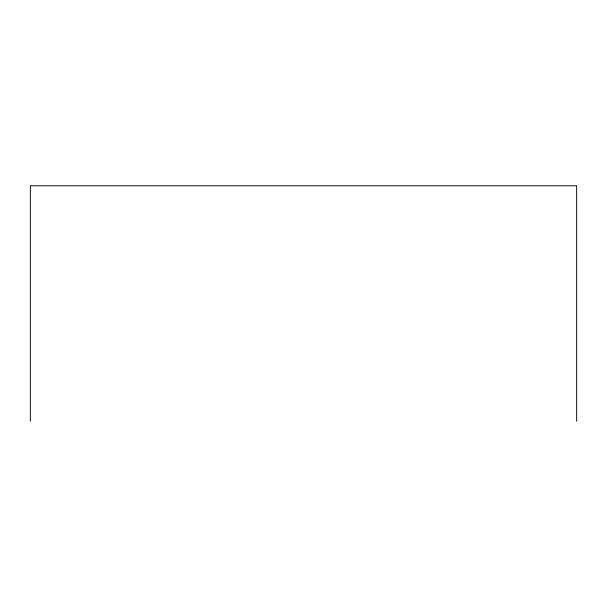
<?xml version="1.0" encoding="UTF-8"?>
<svg xmlns="http://www.w3.org/2000/svg" width="607" height="607" viewBox="0 0 607 607"><rect width="100%" height="100%" fill="white"/><g stroke="black" fill="none" stroke-linecap="round" stroke-linejoin="round"><path stroke-width="0.91" d="M576.65 421.212L576.65 185.788L30.35 185.788L30.35 421.212"/></g></svg>
